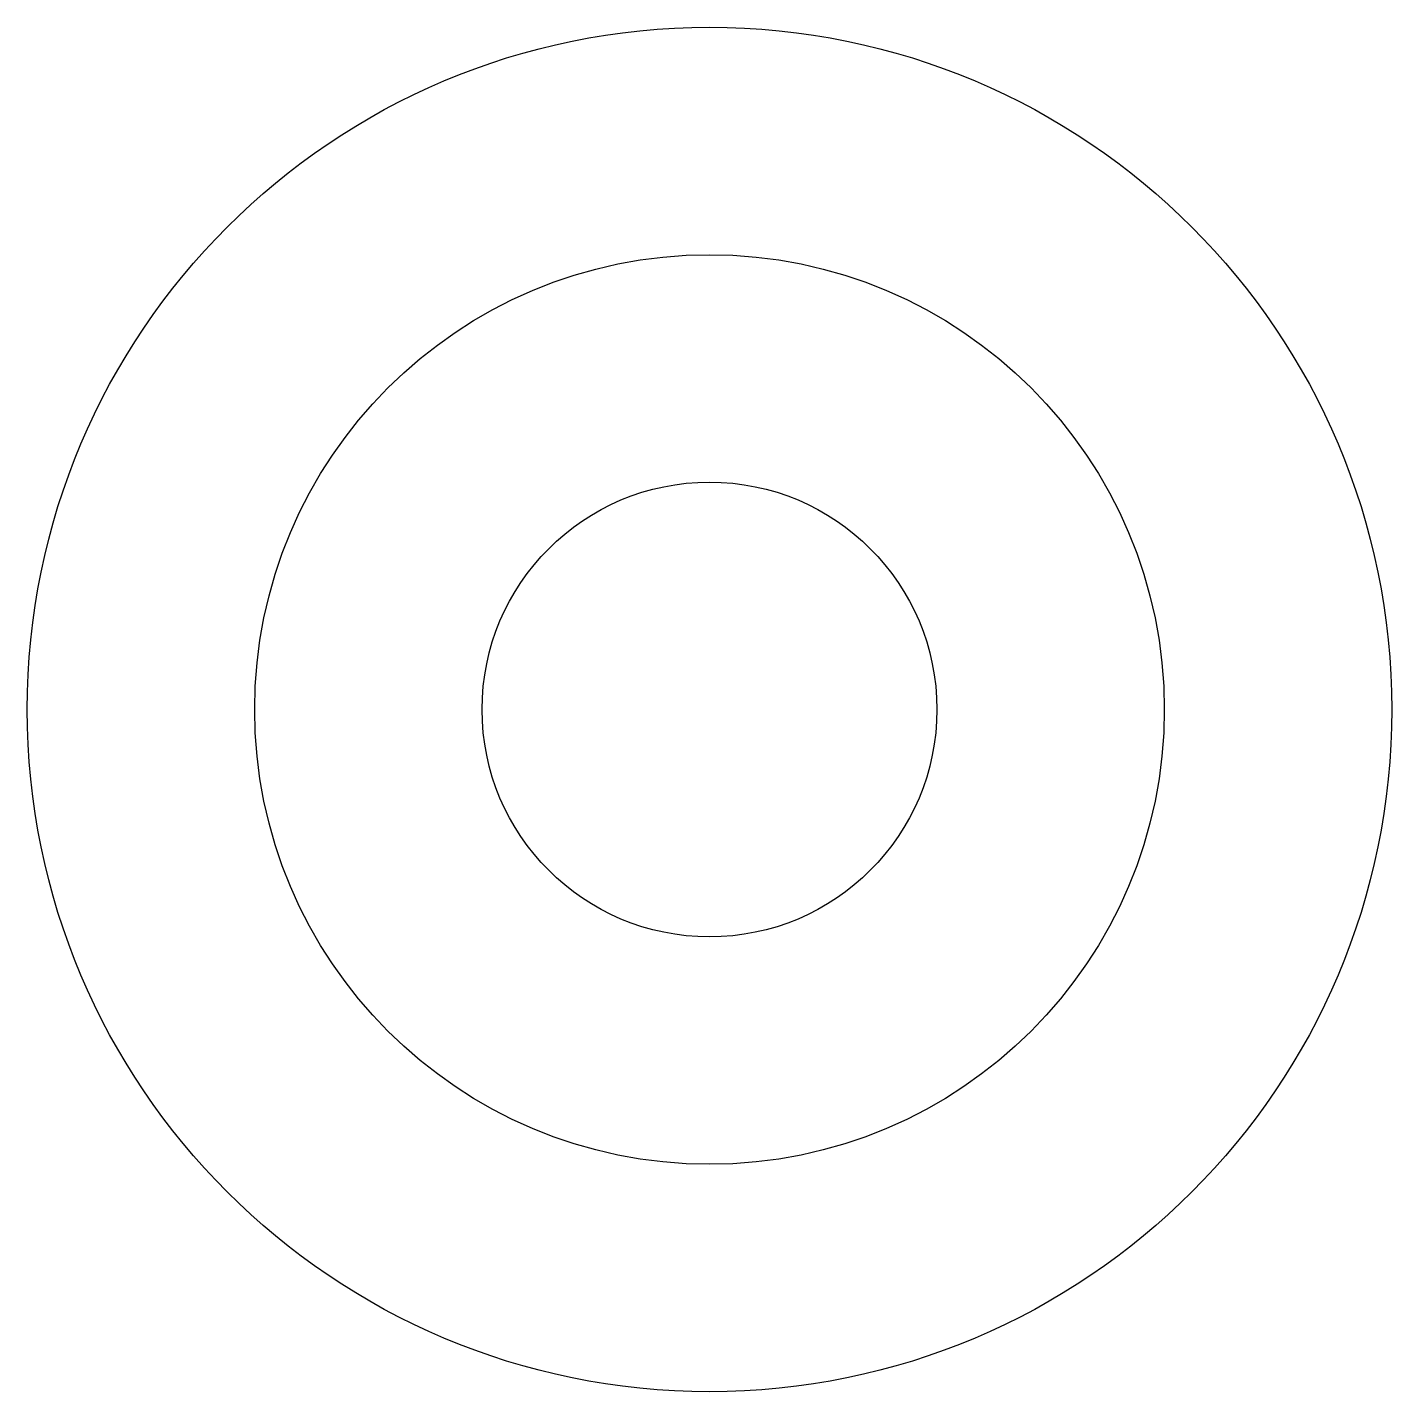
# Model space of a CAD drawing. Header units: millimetres. Extents: x 0 to 60, y 0 to 60.
import ezdxf

# ---------------------------------------------------------------- set-up
doc = ezdxf.new("R2010")
doc.units = ezdxf.units.MM

msp = doc.modelspace()

# ---------------------------------------------------------------- linework, layer by layer
at = {"layer": 'CIRCLES'}
for radius in [30, 20, 10]:
    msp.add_circle((30, 30), radius, dxfattribs=at)

doc.saveas('drawing.dxf')
